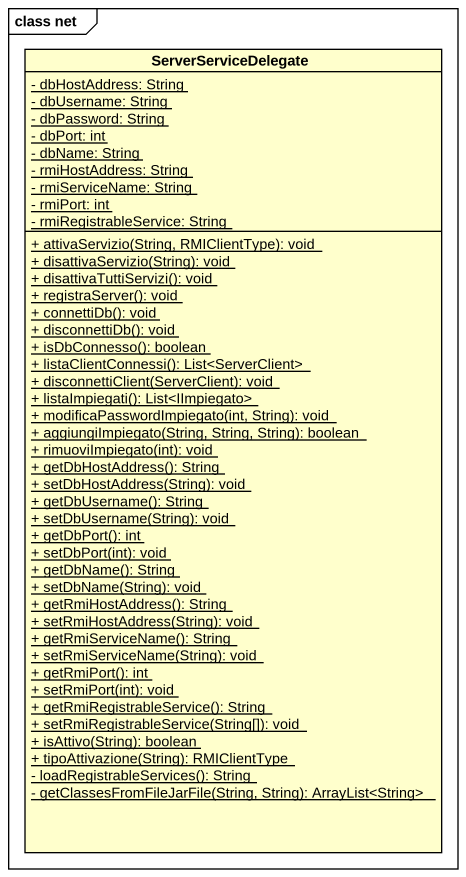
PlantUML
@startuml
mainframe class net
hide circle
hide empty members
skinparam classAttributeIconSize 0
class ServerServiceDelegate {
  {static} - dbHostAddress: String
  {static} - dbUsername: String
  {static} - dbPassword: String
  {static} - dbPort: int
  {static} - dbName: String
  {static} - rmiHostAddress: String
  {static} - rmiServiceName: String
  {static} - rmiPort: int
  {static} - rmiRegistrableService: String
  {static} + attivaServizio(String, RMIClientType): void
  {static} + disattivaServizio(String): void
  {static} + disattivaTuttiServizi(): void
  {static} + registraServer(): void
  {static} + connettiDb(): void
  {static} + disconnettiDb(): void
  {static} + isDbConnesso(): boolean
  {static} + listaClientConnessi(): List<ServerClient>
  {static} + disconnettiClient(ServerClient): void
  {static} + listaImpiegati(): List<IImpiegato>
  {static} + modificaPasswordImpiegato(int, String): void
  {static} + aggiungiImpiegato(String, String, String): boolean
  {static} + rimuoviImpiegato(int): void
  {static} + getDbHostAddress(): String
  {static} + setDbHostAddress(String): void
  {static} + getDbUsername(): String
  {static} + setDbUsername(String): void
  {static} + getDbPort(): int
  {static} + setDbPort(int): void
  {static} + getDbName(): String
  {static} + setDbName(String): void
  {static} + getRmiHostAddress(): String
  {static} + setRmiHostAddress(String): void
  {static} + getRmiServiceName(): String
  {static} + setRmiServiceName(String): void
  {static} + getRmiPort(): int
  {static} + setRmiPort(int): void
  {static} + getRmiRegistrableService(): String
  {static} + setRmiRegistrableService(String[]): void
  {static} + isAttivo(String): boolean
  {static} + tipoAttivazione(String): RMIClientType
  {static} - loadRegistrableServices(): String
  {static} - getClassesFromFileJarFile(String, String): ArrayList<String>
}
@enduml
